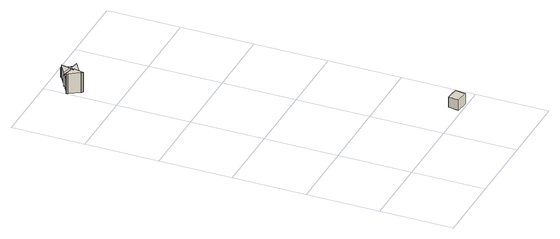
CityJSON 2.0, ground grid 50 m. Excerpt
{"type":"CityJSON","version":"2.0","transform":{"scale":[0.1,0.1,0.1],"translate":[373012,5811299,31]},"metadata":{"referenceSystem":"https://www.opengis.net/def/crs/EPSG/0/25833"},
"CityObjects":{
"building1":{"type":"Building","attributes":{"Gemeindeschluessel":"11000006","function":"31001_3030"},"address":[{"country":"Germany","locality":"Berlin","thoroughfareNumber":"1 (16)","thoroughfareName":"Pfaueninsel (Insel)"}],"children":["building1-1","building1-2","building1-3","building1-4","building1-5","building1-6","building1-7"]},
"building1-1":{"type":"BuildingPart","attributes":{"BezugspunktDach":"2200","measuredHeight":12.75,"storeysAboveGround":2},"parents":["building1"],"geometry":[{"type":"MultiSurface","lod":"1","boundaries":[[[0,1,2,3,4,5,6,7,8,9,10,11,12,13]],[[14,15,16,17,18,19,20,21,22,23,24,25,26,27]],[[27,28,14]],[[15,14,12,11]],[[16,15,11,10]],[[29,30,8,7]],[[20,19,7,6]],[[21,20,6,5]],[[22,21,5,4]],[[25,24,2,1]],[[26,25,1,0]],[[13,31,28,27]],[[14,28,31,12]],[[16,10,9,17]],[[18,17,9,8]],[[19,18,30,29]],[[23,22,4,3]],[[24,32,23,3,2]],[[27,33,34,13]],[[0,34,33,26]]]}]},
"building1-2":{"type":"BuildingPart","attributes":{"BezugspunktDach":"2200","measuredHeight":9.11,"storeysAboveGround":2},"parents":["building1"],"geometry":[{"type":"MultiSurface","lod":"1","boundaries":[[[35,36,37]],[[23,22,24]],[[4,3,36,35]],[[24,22,35,37]],[[24,2,3,23]],[[22,23,3,4]]]}]},
"building1-3":{"type":"BuildingPart","attributes":{"BezugspunktDach":"2200","measuredHeight":14.39,"storeysAboveGround":2},"parents":["building1"],"geometry":[{"type":"MultiSurface","lod":"1","boundaries":[[[38,39,40,41,42,43,44,45,46,47,48]],[[49,50,28,27,33,51,52,53,54,55,56]],[[49,56,48,47]],[[50,49,47,46]],[[57,58,59,60,46,45]],[[27,13,31,45,44]],[[34,13,27,44,43]],[[51,61,62,43,42]],[[52,51,42,41]],[[53,52,41,40]],[[54,53,40,39]],[[55,54,39,38]],[[56,55,38,48]],[[28,50,60,59,58,57]],[[28,31,13,27]],[[33,27,13,34]],[[33,62,61,51]]]}]},
"building1-4":{"type":"BuildingPart","attributes":{"BezugspunktDach":"2200","measuredHeight":9.11,"storeysAboveGround":2},"parents":["building1"],"geometry":[{"type":"MultiSurface","lod":"1","boundaries":[[[58,63,59]],[[14,28,50]],[[14,50,59,63]],[[28,31,12,14,63,58]],[[14,12,31,28]],[[50,64,28,58,59,65]]]}]},
"building1-5":{"type":"BuildingPart","attributes":{"BezugspunktDach":"2200","measuredHeight":9.11,"storeysAboveGround":2},"parents":["building1"],"geometry":[{"type":"MultiSurface","lod":"1","boundaries":[[[66,62,61]],[[33,26,51]],[[0,34,33,62,66]],[[51,26,66,61]],[[67,51,61,62,33]],[[26,68,33,34,0]]]}]},
"building1-6":{"type":"BuildingPart","attributes":{"BezugspunktDach":"2200","measuredHeight":9.11,"storeysAboveGround":2},"parents":["building1"],"geometry":[{"type":"MultiSurface","lod":"1","boundaries":[[[69,70,71]],[[72,17,16]],[[72,16,71,70]],[[9,8,18,17,72,70,69]],[[10,9,73,69,71]],[[17,18,8,9]],[[74,16,75,17,73,9,10]]]}]},
"building1-7":{"type":"BuildingPart","attributes":{"BezugspunktDach":"2200","measuredHeight":6.78,"storeysAboveGround":2},"parents":["building1"],"geometry":[{"type":"Solid","lod":"1","boundaries":[[[[29,76,77,78,79,30]],[[72,80,81,82,19,18]],[[80,72,79,78]],[[81,80,78,77]],[[82,81,77,76]],[[19,82,76,29]],[[18,30,79,72]],[[19,29,30,18]]]]}]},
"building2":{"type":"Building","attributes":{"name":"Luisentempel","Gemeindeschluessel":"11000006","BezugspunktDach":"2200","function":"31001_3030","measuredHeight":8.16,"storeysAboveGround":1},"address":[{"country":"Germany","locality":"Berlin","thoroughfareNumber":"1 (17)","thoroughfareName":"Pfaueninsel (Insel)"}],"geometry":[{"type":"Solid","lod":"1","boundaries":[[[[83,84,85,86,87]],[[88,89,90,91,92]],[[88,92,87,86]],[[89,88,86,85]],[[90,89,85,84]],[[91,90,84,83]],[[92,91,83,87]]]]}]}
},
"vertices":[
[135,2310,76],[144,2309,76],[146,2319,76],[157,2381,76],[221,2369,76],[230,2367,76],[232,2379,76],[223,2381,76],[159,2393,76],[157,2385,76],[94,2398,76],[83,2400,76],[81,2391,76],[67,2324,76],[81,2391,2],[83,2400,2],[94,2398,2],[157,2385,2],[159,2393,2],[223,2381,2],[232,2379,2],[230,2367,2],[221,2369,2],[157,2381,2],[146,2319,2],[144,2309,2],[135,2310,2],[67,2324,2],[70,2338,2],[223,2381,70],[159,2393,70],[70,2338,76],[151,2350,2],[80,2321,2],[80,2321,76],
[221,2369,93],[157,2381,93],[146,2319,93],
[12,2335,146],[56,2269,146],[54,2260,146],[66,2257,146],[68,2266,146],[80,2321,146],[67,2324,146],[70,2338,146],[15,2347,146],[5,2349,146],[3,2337,146],[5,2349,2],[15,2347,2],[68,2266,2],[66,2257,2],[54,2260,2],[56,2269,2],[12,2335,2],[3,2337,2],[70,2338,63],[70,2338,93],[15,2347,93],[15,2347,17],[68,2266,93],[80,2321,93],
[81,2391,93],[18,2347,2],[15,2347,48],
[135,2310,93],[74,2294,2],[83,2321,2],
[157,2385,93],[169,2448,93],[94,2398,93],[169,2448,2],[157,2385,74],[94,2398,52],[126,2391,2],
[181,2445,70],[183,2454,70],[171,2456,70],[169,2448,70],[171,2456,2],[183,2454,2],[181,2445,2],
[852,2,95],[861,73,95],[819,79,95],[776,84,95],[767,13,95],[776,84,19],[819,79,19],[861,73,19],[852,2,19],[767,13,19]
]}
